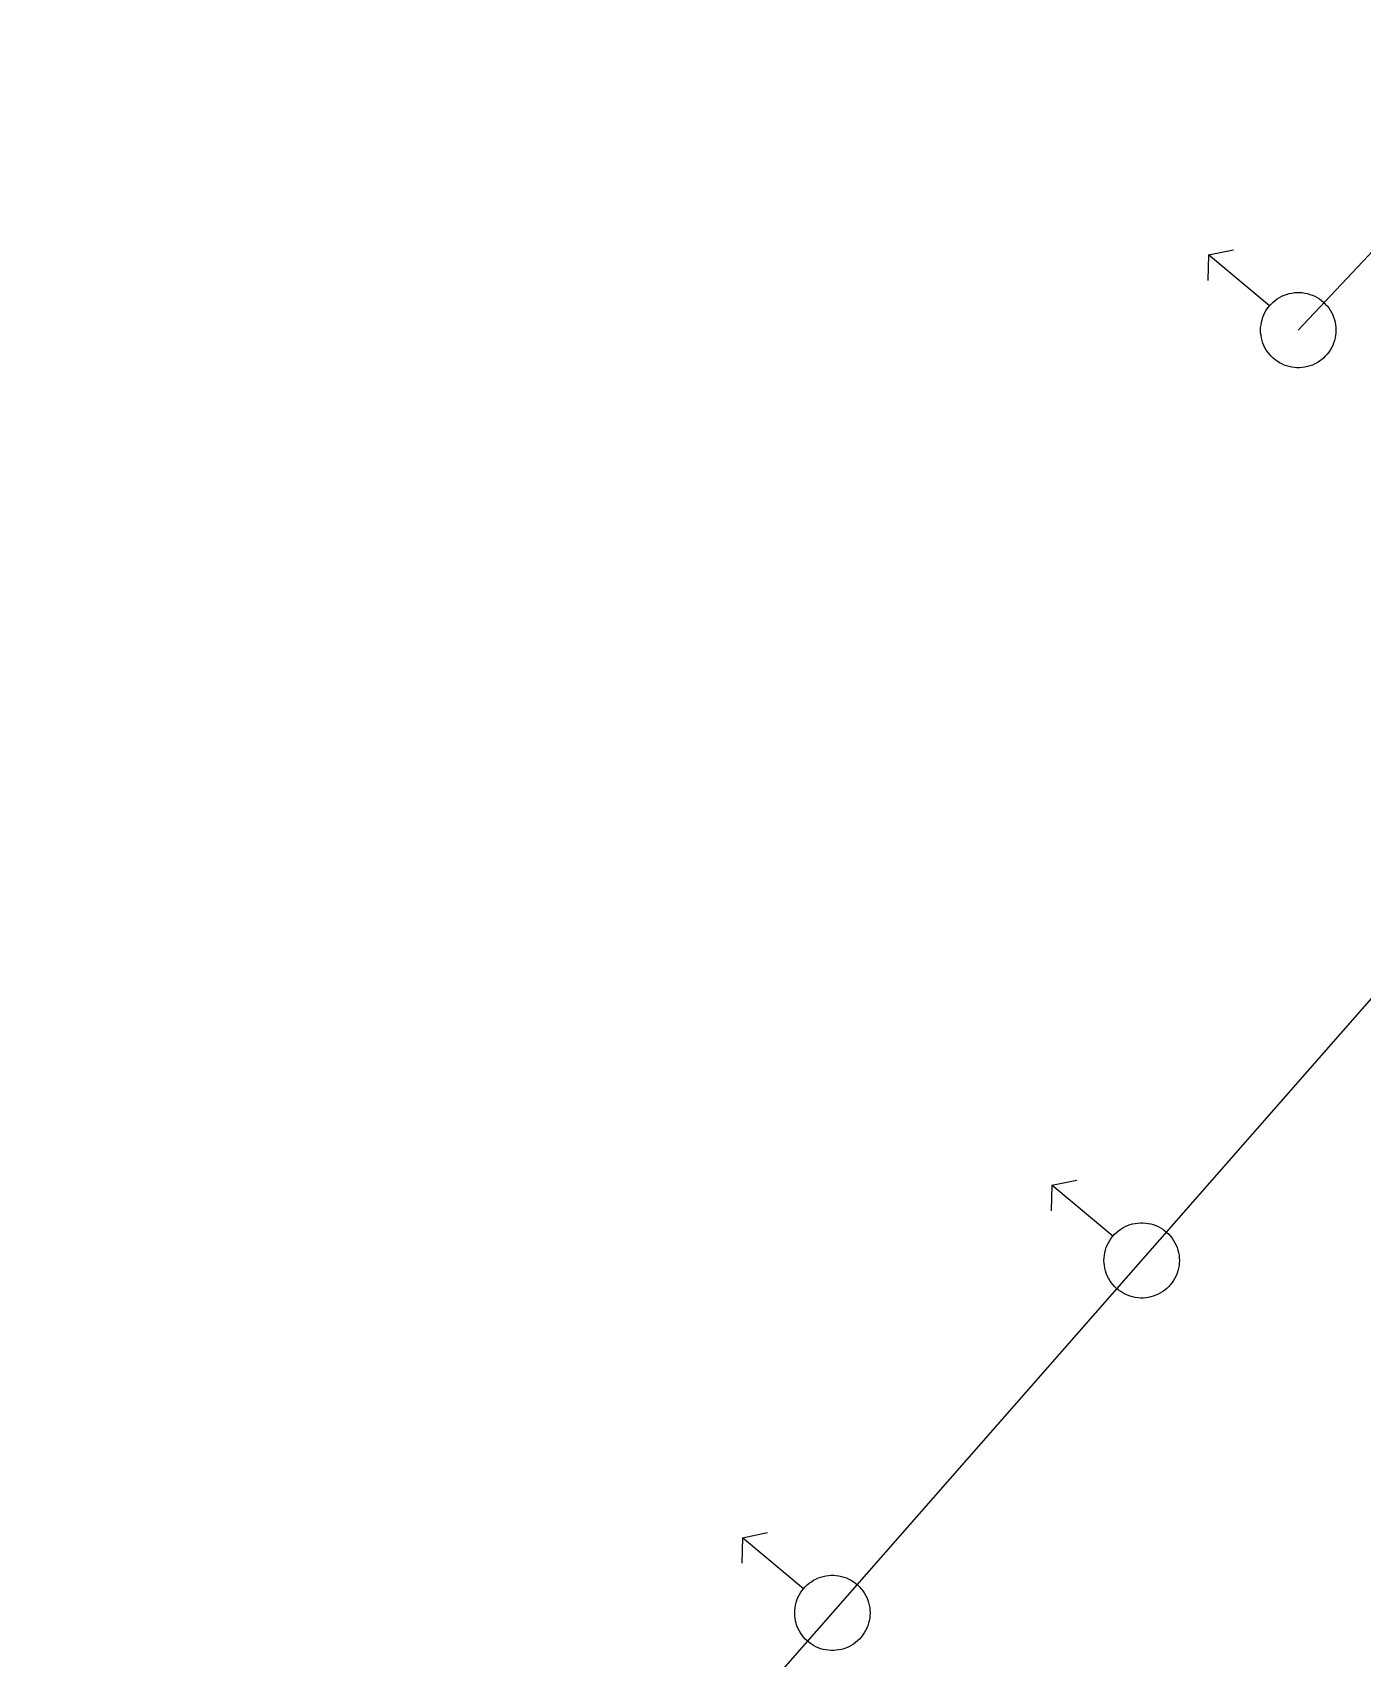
# Model space of a CAD drawing. Header units: inches. Extents: x 1390672 to 1398270, y 354915 to 360781.
# Drawn here: x 1394248.4 to 1394358.4, y 359756.1 to 359890.7 of the extents above; entities that cross this region are included whole.
import ezdxf

# ---------------------------------------------------------------- set-up
doc = ezdxf.new("R2010")
doc.units = ezdxf.units.IN
doc.header["$MEASUREMENT"] = 0

msp = doc.modelspace()

# ---------------------------------------------------------------- linework, layer by layer
for points in [[(1394353.09, 359866.07), (1394420.91, 359938.13), (1394414.81, 359987.37), (1394249.15, 360209.36)], [(1394139.09, 359500.02), (1394137.43, 359528.57), (1394231.43, 359665.12), (1394406.29, 359864.48), (1394416.81, 359873.07), (1394427.06, 359873.27), (1394464.71, 359864.63)], [(1394139.09, 359500.02), (1394137.43, 359528.57), (1394231.43, 359665.12), (1394406.29, 359864.48), (1394416.81, 359873.07), (1394427.06, 359873.27), (1394464.71, 359864.63)], [(1394139.09, 359500.02), (1394137.43, 359528.57), (1394231.43, 359665.12), (1394406.29, 359864.48), (1394416.81, 359873.07), (1394427.06, 359873.27), (1394464.71, 359864.63)], [(1394345.66, 359872.29), (1394347.73, 359872.72)], [(1394345.66, 359872.29), (1394345.6, 359870.18)], [(1394350.71, 359868.08), (1394345.66, 359872.29)], [(1394356.21, 359866.07), (1394356.2, 359865.85), (1394356.18, 359865.64), (1394356.14, 359865.42), (1394356.09, 359865.21), (1394356.02, 359865), (1394355.94, 359864.8), (1394355.84, 359864.61), (1394355.74, 359864.42), (1394355.61, 359864.24), (1394355.48, 359864.07), (1394355.33, 359863.9), (1394355.18, 359863.75), (1394355.01, 359863.61), (1394354.84, 359863.49), (1394354.65, 359863.37), (1394354.46, 359863.27), (1394354.26, 359863.18), (1394354.06, 359863.11), (1394353.85, 359863.05), (1394353.63, 359863), (1394353.42, 359862.97), (1394353.2, 359862.96), (1394352.98, 359862.96), (1394352.77, 359862.97), (1394352.55, 359863), (1394352.34, 359863.05), (1394352.13, 359863.11), (1394351.92, 359863.18), (1394351.73, 359863.27), (1394351.53, 359863.37), (1394351.35, 359863.49), (1394351.17, 359863.61), (1394351.01, 359863.75), (1394350.85, 359863.9), (1394350.7, 359864.07), (1394350.57, 359864.24), (1394350.45, 359864.42), (1394350.34, 359864.61), (1394350.25, 359864.8), (1394350.16, 359865), (1394350.1, 359865.21), (1394350.04, 359865.42), (1394350.01, 359865.64), (1394349.98, 359865.85), (1394349.98, 359866.07), (1394349.98, 359866.29), (1394350.01, 359866.5), (1394350.04, 359866.72), (1394350.1, 359866.93), (1394350.16, 359867.14), (1394350.25, 359867.34), (1394350.34, 359867.53), (1394350.45, 359867.72), (1394350.57, 359867.9), (1394350.7, 359868.07), (1394350.85, 359868.23), (1394351.01, 359868.39), (1394351.17, 359868.53), (1394351.35, 359868.65), (1394351.53, 359868.77), (1394351.73, 359868.87), (1394351.92, 359868.96), (1394352.13, 359869.03), (1394352.34, 359869.09), (1394352.55, 359869.14), (1394352.77, 359869.17), (1394352.98, 359869.18), (1394353.2, 359869.18), (1394353.42, 359869.17), (1394353.63, 359869.14), (1394353.85, 359869.09), (1394354.06, 359869.03), (1394354.26, 359868.96), (1394354.46, 359868.87), (1394354.65, 359868.77), (1394354.84, 359868.65), (1394355.01, 359868.53), (1394355.18, 359868.39), (1394355.33, 359868.23), (1394355.48, 359868.07), (1394355.61, 359867.9), (1394355.74, 359867.72), (1394355.84, 359867.53), (1394355.94, 359867.34), (1394356.02, 359867.14), (1394356.09, 359866.93), (1394356.14, 359866.72), (1394356.18, 359866.5), (1394356.2, 359866.29), (1394356.21, 359866.07)], [(1394332.71, 359795.28), (1394332.65, 359793.18)], [(1394332.71, 359795.28), (1394332.65, 359793.18)], [(1394332.71, 359795.28), (1394332.65, 359793.18)], [(1394332.71, 359795.28), (1394334.77, 359795.72)], [(1394332.71, 359795.28), (1394334.77, 359795.72)], [(1394332.71, 359795.28), (1394334.77, 359795.72)], [(1394337.75, 359791.07), (1394332.71, 359795.28)], [(1394337.75, 359791.07), (1394332.71, 359795.28)], [(1394337.75, 359791.07), (1394332.71, 359795.28)], [(1394343.26, 359789.07), (1394343.25, 359788.85), (1394343.23, 359788.63), (1394343.19, 359788.42), (1394343.14, 359788.21), (1394343.07, 359788), (1394342.99, 359787.8), (1394342.89, 359787.6), (1394342.78, 359787.41), (1394342.66, 359787.23), (1394342.53, 359787.06), (1394342.38, 359786.9), (1394342.23, 359786.75), (1394342.06, 359786.61), (1394341.88, 359786.48), (1394341.7, 359786.37), (1394341.51, 359786.26), (1394341.31, 359786.18), (1394341.1, 359786.1), (1394340.89, 359786.04), (1394340.68, 359786), (1394340.47, 359785.97), (1394340.25, 359785.95), (1394340.03, 359785.95), (1394339.82, 359785.97), (1394339.6, 359786), (1394339.39, 359786.04), (1394339.18, 359786.1), (1394338.97, 359786.18), (1394338.77, 359786.26), (1394338.58, 359786.37), (1394338.4, 359786.48), (1394338.22, 359786.61), (1394338.06, 359786.75), (1394337.9, 359786.9), (1394337.75, 359787.06), (1394337.62, 359787.23), (1394337.5, 359787.41), (1394337.39, 359787.6), (1394337.29, 359787.8), (1394337.21, 359788), (1394337.15, 359788.21), (1394337.09, 359788.42), (1394337.05, 359788.63), (1394337.03, 359788.85), (1394337.02, 359789.07), (1394337.03, 359789.28), (1394337.05, 359789.5), (1394337.09, 359789.71), (1394337.15, 359789.92), (1394337.21, 359790.13), (1394337.29, 359790.33), (1394337.39, 359790.53), (1394337.5, 359790.72), (1394337.62, 359790.9), (1394337.75, 359791.07), (1394337.9, 359791.23), (1394338.06, 359791.38), (1394338.22, 359791.52), (1394338.4, 359791.65), (1394338.58, 359791.76), (1394338.77, 359791.87), (1394338.97, 359791.96), (1394339.18, 359792.03), (1394339.39, 359792.09), (1394339.6, 359792.13), (1394339.82, 359792.16), (1394340.03, 359792.18), (1394340.25, 359792.18), (1394340.47, 359792.16), (1394340.68, 359792.13), (1394340.89, 359792.09), (1394341.1, 359792.03), (1394341.31, 359791.96), (1394341.51, 359791.87), (1394341.7, 359791.76), (1394341.88, 359791.65), (1394342.06, 359791.52), (1394342.23, 359791.38), (1394342.38, 359791.23), (1394342.53, 359791.07), (1394342.66, 359790.9), (1394342.78, 359790.72), (1394342.89, 359790.53), (1394342.99, 359790.33), (1394343.07, 359790.13), (1394343.14, 359789.92), (1394343.19, 359789.71), (1394343.23, 359789.5), (1394343.25, 359789.28), (1394343.26, 359789.07)], [(1394343.26, 359789.07), (1394343.25, 359788.85), (1394343.23, 359788.63), (1394343.19, 359788.42), (1394343.14, 359788.21), (1394343.07, 359788), (1394342.99, 359787.8), (1394342.89, 359787.6), (1394342.78, 359787.41), (1394342.66, 359787.23), (1394342.53, 359787.06), (1394342.38, 359786.9), (1394342.23, 359786.75), (1394342.06, 359786.61), (1394341.88, 359786.48), (1394341.7, 359786.37), (1394341.51, 359786.26), (1394341.31, 359786.18), (1394341.1, 359786.1), (1394340.89, 359786.04), (1394340.68, 359786), (1394340.47, 359785.97), (1394340.25, 359785.95), (1394340.03, 359785.95), (1394339.82, 359785.97), (1394339.6, 359786), (1394339.39, 359786.04), (1394339.18, 359786.1), (1394338.97, 359786.18), (1394338.77, 359786.26), (1394338.58, 359786.37), (1394338.4, 359786.48), (1394338.22, 359786.61), (1394338.06, 359786.75), (1394337.9, 359786.9), (1394337.75, 359787.06), (1394337.62, 359787.23), (1394337.5, 359787.41), (1394337.39, 359787.6), (1394337.29, 359787.8), (1394337.21, 359788), (1394337.15, 359788.21), (1394337.09, 359788.42), (1394337.05, 359788.63), (1394337.03, 359788.85), (1394337.02, 359789.07), (1394337.03, 359789.28), (1394337.05, 359789.5), (1394337.09, 359789.71), (1394337.15, 359789.92), (1394337.21, 359790.13), (1394337.29, 359790.33), (1394337.39, 359790.53), (1394337.5, 359790.72), (1394337.62, 359790.9), (1394337.75, 359791.07), (1394337.9, 359791.23), (1394338.06, 359791.38), (1394338.22, 359791.52), (1394338.4, 359791.65), (1394338.58, 359791.76), (1394338.77, 359791.87), (1394338.97, 359791.96), (1394339.18, 359792.03), (1394339.39, 359792.09), (1394339.6, 359792.13), (1394339.82, 359792.16), (1394340.03, 359792.18), (1394340.25, 359792.18), (1394340.47, 359792.16), (1394340.68, 359792.13), (1394340.89, 359792.09), (1394341.1, 359792.03), (1394341.31, 359791.96), (1394341.51, 359791.87), (1394341.7, 359791.76), (1394341.88, 359791.65), (1394342.06, 359791.52), (1394342.23, 359791.38), (1394342.38, 359791.23), (1394342.53, 359791.07), (1394342.66, 359790.9), (1394342.78, 359790.72), (1394342.89, 359790.53), (1394342.99, 359790.33), (1394343.07, 359790.13), (1394343.14, 359789.92), (1394343.19, 359789.71), (1394343.23, 359789.5), (1394343.25, 359789.28), (1394343.26, 359789.07)], [(1394343.26, 359789.07), (1394343.25, 359788.85), (1394343.23, 359788.63), (1394343.19, 359788.42), (1394343.14, 359788.21), (1394343.07, 359788), (1394342.99, 359787.8), (1394342.89, 359787.6), (1394342.78, 359787.41), (1394342.66, 359787.23), (1394342.53, 359787.06), (1394342.38, 359786.9), (1394342.23, 359786.75), (1394342.06, 359786.61), (1394341.88, 359786.48), (1394341.7, 359786.37), (1394341.51, 359786.26), (1394341.31, 359786.18), (1394341.1, 359786.1), (1394340.89, 359786.04), (1394340.68, 359786), (1394340.47, 359785.97), (1394340.25, 359785.95), (1394340.03, 359785.95), (1394339.82, 359785.97), (1394339.6, 359786), (1394339.39, 359786.04), (1394339.18, 359786.1), (1394338.97, 359786.18), (1394338.77, 359786.26), (1394338.58, 359786.37), (1394338.4, 359786.48), (1394338.22, 359786.61), (1394338.06, 359786.75), (1394337.9, 359786.9), (1394337.75, 359787.06), (1394337.62, 359787.23), (1394337.5, 359787.41), (1394337.39, 359787.6), (1394337.29, 359787.8), (1394337.21, 359788), (1394337.15, 359788.21), (1394337.09, 359788.42), (1394337.05, 359788.63), (1394337.03, 359788.85), (1394337.02, 359789.07), (1394337.03, 359789.28), (1394337.05, 359789.5), (1394337.09, 359789.71), (1394337.15, 359789.92), (1394337.21, 359790.13), (1394337.29, 359790.33), (1394337.39, 359790.53), (1394337.5, 359790.72), (1394337.62, 359790.9), (1394337.75, 359791.07), (1394337.9, 359791.23), (1394338.06, 359791.38), (1394338.22, 359791.52), (1394338.4, 359791.65), (1394338.58, 359791.76), (1394338.77, 359791.87), (1394338.97, 359791.96), (1394339.18, 359792.03), (1394339.39, 359792.09), (1394339.6, 359792.13), (1394339.82, 359792.16), (1394340.03, 359792.18), (1394340.25, 359792.18), (1394340.47, 359792.16), (1394340.68, 359792.13), (1394340.89, 359792.09), (1394341.1, 359792.03), (1394341.31, 359791.96), (1394341.51, 359791.87), (1394341.7, 359791.76), (1394341.88, 359791.65), (1394342.06, 359791.52), (1394342.23, 359791.38), (1394342.38, 359791.23), (1394342.53, 359791.07), (1394342.66, 359790.9), (1394342.78, 359790.72), (1394342.89, 359790.53), (1394342.99, 359790.33), (1394343.07, 359790.13), (1394343.14, 359789.92), (1394343.19, 359789.71), (1394343.23, 359789.5), (1394343.25, 359789.28), (1394343.26, 359789.07)], [(1394307.12, 359766.11), (1394309.18, 359766.54)], [(1394307.12, 359766.11), (1394309.18, 359766.54)], [(1394307.12, 359766.11), (1394309.18, 359766.54)], [(1394307.12, 359766.11), (1394307.06, 359764)], [(1394307.12, 359766.11), (1394307.06, 359764)], [(1394307.12, 359766.11), (1394307.06, 359764)], [(1394312.16, 359761.89), (1394307.12, 359766.11)], [(1394312.16, 359761.89), (1394307.12, 359766.11)], [(1394312.16, 359761.89), (1394307.12, 359766.11)], [(1394317.67, 359759.89), (1394317.66, 359759.67), (1394317.64, 359759.45), (1394317.6, 359759.24), (1394317.54, 359759.03), (1394317.48, 359758.82), (1394317.4, 359758.62), (1394317.3, 359758.43), (1394317.19, 359758.24), (1394317.07, 359758.06), (1394316.94, 359757.88), (1394316.79, 359757.72), (1394316.63, 359757.57), (1394316.47, 359757.43), (1394316.29, 359757.3), (1394316.11, 359757.19), (1394315.92, 359757.09), (1394315.72, 359757), (1394315.51, 359756.92), (1394315.3, 359756.86), (1394315.09, 359756.82), (1394314.87, 359756.79), (1394314.66, 359756.77), (1394314.44, 359756.77), (1394314.22, 359756.79), (1394314.01, 359756.82), (1394313.79, 359756.86), (1394313.59, 359756.92), (1394313.38, 359757), (1394313.18, 359757.09), (1394312.99, 359757.19), (1394312.81, 359757.3), (1394312.63, 359757.43), (1394312.46, 359757.57), (1394312.31, 359757.72), (1394312.16, 359757.88), (1394312.03, 359758.06), (1394311.91, 359758.24), (1394311.8, 359758.43), (1394311.7, 359758.62), (1394311.62, 359758.82), (1394311.55, 359759.03), (1394311.5, 359759.24), (1394311.46, 359759.45), (1394311.44, 359759.67), (1394311.43, 359759.89), (1394311.44, 359760.11), (1394311.46, 359760.32), (1394311.5, 359760.54), (1394311.55, 359760.75), (1394311.62, 359760.95), (1394311.7, 359761.16), (1394311.8, 359761.35), (1394311.91, 359761.54), (1394312.03, 359761.72), (1394312.16, 359761.89), (1394312.31, 359762.05), (1394312.46, 359762.2), (1394312.63, 359762.34), (1394312.81, 359762.47), (1394312.99, 359762.59), (1394313.18, 359762.69), (1394313.38, 359762.78), (1394313.59, 359762.85), (1394313.79, 359762.91), (1394314.01, 359762.96), (1394314.22, 359762.99), (1394314.44, 359763), (1394314.66, 359763), (1394314.87, 359762.99), (1394315.09, 359762.96), (1394315.3, 359762.91), (1394315.51, 359762.85), (1394315.72, 359762.78), (1394315.92, 359762.69), (1394316.11, 359762.59), (1394316.29, 359762.47), (1394316.47, 359762.34), (1394316.63, 359762.2), (1394316.79, 359762.05), (1394316.94, 359761.89), (1394317.07, 359761.72), (1394317.19, 359761.54), (1394317.3, 359761.35), (1394317.4, 359761.16), (1394317.48, 359760.95), (1394317.54, 359760.75), (1394317.6, 359760.54), (1394317.64, 359760.32), (1394317.66, 359760.11), (1394317.67, 359759.89)], [(1394317.67, 359759.89), (1394317.66, 359759.67), (1394317.64, 359759.45), (1394317.6, 359759.24), (1394317.54, 359759.03), (1394317.48, 359758.82), (1394317.4, 359758.62), (1394317.3, 359758.43), (1394317.19, 359758.24), (1394317.07, 359758.06), (1394316.94, 359757.88), (1394316.79, 359757.72), (1394316.63, 359757.57), (1394316.47, 359757.43), (1394316.29, 359757.3), (1394316.11, 359757.19), (1394315.92, 359757.09), (1394315.72, 359757), (1394315.51, 359756.92), (1394315.3, 359756.86), (1394315.09, 359756.82), (1394314.87, 359756.79), (1394314.66, 359756.77), (1394314.44, 359756.77), (1394314.22, 359756.79), (1394314.01, 359756.82), (1394313.79, 359756.86), (1394313.59, 359756.92), (1394313.38, 359757), (1394313.18, 359757.09), (1394312.99, 359757.19), (1394312.81, 359757.3), (1394312.63, 359757.43), (1394312.46, 359757.57), (1394312.31, 359757.72), (1394312.16, 359757.88), (1394312.03, 359758.06), (1394311.91, 359758.24), (1394311.8, 359758.43), (1394311.7, 359758.62), (1394311.62, 359758.82), (1394311.55, 359759.03), (1394311.5, 359759.24), (1394311.46, 359759.45), (1394311.44, 359759.67), (1394311.43, 359759.89), (1394311.44, 359760.11), (1394311.46, 359760.32), (1394311.5, 359760.54), (1394311.55, 359760.75), (1394311.62, 359760.95), (1394311.7, 359761.16), (1394311.8, 359761.35), (1394311.91, 359761.54), (1394312.03, 359761.72), (1394312.16, 359761.89), (1394312.31, 359762.05), (1394312.46, 359762.2), (1394312.63, 359762.34), (1394312.81, 359762.47), (1394312.99, 359762.59), (1394313.18, 359762.69), (1394313.38, 359762.78), (1394313.59, 359762.85), (1394313.79, 359762.91), (1394314.01, 359762.96), (1394314.22, 359762.99), (1394314.44, 359763), (1394314.66, 359763), (1394314.87, 359762.99), (1394315.09, 359762.96), (1394315.3, 359762.91), (1394315.51, 359762.85), (1394315.72, 359762.78), (1394315.92, 359762.69), (1394316.11, 359762.59), (1394316.29, 359762.47), (1394316.47, 359762.34), (1394316.63, 359762.2), (1394316.79, 359762.05), (1394316.94, 359761.89), (1394317.07, 359761.72), (1394317.19, 359761.54), (1394317.3, 359761.35), (1394317.4, 359761.16), (1394317.48, 359760.95), (1394317.54, 359760.75), (1394317.6, 359760.54), (1394317.64, 359760.32), (1394317.66, 359760.11), (1394317.67, 359759.89)], [(1394317.67, 359759.89), (1394317.66, 359759.67), (1394317.64, 359759.45), (1394317.6, 359759.24), (1394317.54, 359759.03), (1394317.48, 359758.82), (1394317.4, 359758.62), (1394317.3, 359758.43), (1394317.19, 359758.24), (1394317.07, 359758.06), (1394316.94, 359757.88), (1394316.79, 359757.72), (1394316.63, 359757.57), (1394316.47, 359757.43), (1394316.29, 359757.3), (1394316.11, 359757.19), (1394315.92, 359757.09), (1394315.72, 359757), (1394315.51, 359756.92), (1394315.3, 359756.86), (1394315.09, 359756.82), (1394314.87, 359756.79), (1394314.66, 359756.77), (1394314.44, 359756.77), (1394314.22, 359756.79), (1394314.01, 359756.82), (1394313.79, 359756.86), (1394313.59, 359756.92), (1394313.38, 359757), (1394313.18, 359757.09), (1394312.99, 359757.19), (1394312.81, 359757.3), (1394312.63, 359757.43), (1394312.46, 359757.57), (1394312.31, 359757.72), (1394312.16, 359757.88), (1394312.03, 359758.06), (1394311.91, 359758.24), (1394311.8, 359758.43), (1394311.7, 359758.62), (1394311.62, 359758.82), (1394311.55, 359759.03), (1394311.5, 359759.24), (1394311.46, 359759.45), (1394311.44, 359759.67), (1394311.43, 359759.89), (1394311.44, 359760.11), (1394311.46, 359760.32), (1394311.5, 359760.54), (1394311.55, 359760.75), (1394311.62, 359760.95), (1394311.7, 359761.16), (1394311.8, 359761.35), (1394311.91, 359761.54), (1394312.03, 359761.72), (1394312.16, 359761.89), (1394312.31, 359762.05), (1394312.46, 359762.2), (1394312.63, 359762.34), (1394312.81, 359762.47), (1394312.99, 359762.59), (1394313.18, 359762.69), (1394313.38, 359762.78), (1394313.59, 359762.85), (1394313.79, 359762.91), (1394314.01, 359762.96), (1394314.22, 359762.99), (1394314.44, 359763), (1394314.66, 359763), (1394314.87, 359762.99), (1394315.09, 359762.96), (1394315.3, 359762.91), (1394315.51, 359762.85), (1394315.72, 359762.78), (1394315.92, 359762.69), (1394316.11, 359762.59), (1394316.29, 359762.47), (1394316.47, 359762.34), (1394316.63, 359762.2), (1394316.79, 359762.05), (1394316.94, 359761.89), (1394317.07, 359761.72), (1394317.19, 359761.54), (1394317.3, 359761.35), (1394317.4, 359761.16), (1394317.48, 359760.95), (1394317.54, 359760.75), (1394317.6, 359760.54), (1394317.64, 359760.32), (1394317.66, 359760.11), (1394317.67, 359759.89)]]:
    msp.add_lwpolyline(points)

doc.saveas('drawing.dxf')
